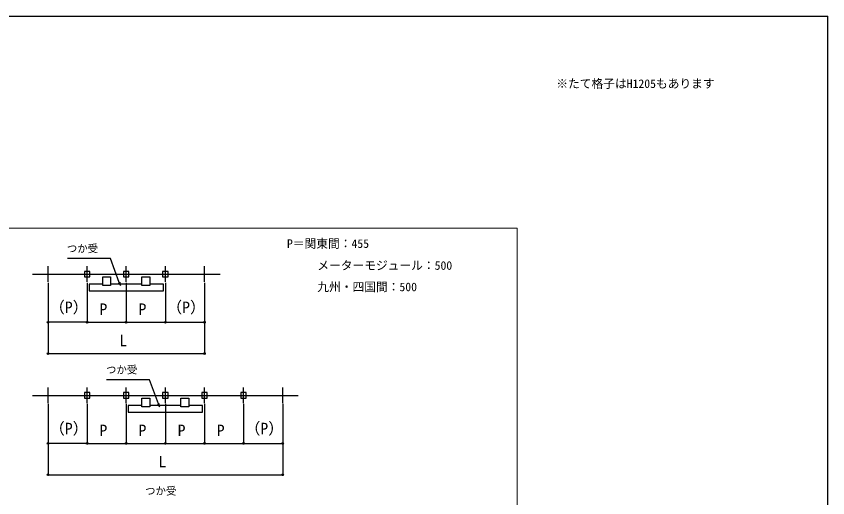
# Model space of a CAD drawing. Units: millimetres, scale not verified. Extents: x -875 to 875, y -1305 to 1298.
# Drawn here: x -162 to 875, y 630 to 1245 of the extents above; entities that cross this region are included whole.
import ezdxf
from ezdxf.enums import TextEntityAlignment as Align

# ---------------------------------------------------------------- set-up
doc = ezdxf.new("R2010")
doc.units = ezdxf.units.MM
doc.header["$LTSCALE"] = 8
doc.layers.add('0-1_TABLE1', color=7, linetype='Continuous', lineweight=18)
for name, color, linetype in [('0-2_USER1', 3, 'Continuous'), ('0-5_YKK_12', 2, 'Continuous'), ('0-7_YKK_A1', 4, 'Continuous'), ('0-8_YKK_D', 6, 'Continuous'), ('0-9_YKK_ZWAK', 7, 'Continuous')]:
    doc.layers.add(name, color=color, linetype=linetype)
doc.styles.add('ＭＳ ゴシック', font='')
doc.styles.get('ＭＳ ゴシック').set_extended_font_data('MS Gothic')

msp = doc.modelspace()

# ---------------------------------------------------------------- linework, layer by layer
at = {"layer": '0-1_TABLE1'}
msp.add_lwpolyline([(-343.633, 974.505), (477.823, 974.505), (477.823, 298.371), (-343.633, 298.371)], close=True, dxfattribs=at)
at = {"layer": '0-5_YKK_12'}
for p, q in [((-121.822, 905.511), (-121.822, 925.511)), ((-71.822, 905.511), (-71.822, 925.511)), ((-21.822, 905.511), (-21.822, 925.511)), ((28.178, 905.511), (28.178, 925.511)), ((78.178, 905.511), (78.178, 925.511)), ((-141.822, 915.511), (98.178, 915.511)), ((-121.822, 750.511), (-121.822, 770.511)), ((-71.822, 750.511), (-71.822, 770.511)), ((-21.822, 750.511), (-21.822, 770.511)), ((28.178, 750.511), (28.178, 770.511)), ((78.178, 750.511), (78.178, 770.511)), ((128.178, 750.511), (128.178, 770.511)), ((178.178, 750.511), (178.178, 770.511)), ((-141.822, 760.511), (198.178, 760.511))]:
    msp.add_line(p, q, dxfattribs=at)
at = {"layer": '0-7_YKK_A1'}
for p, q in [((-69.322, 902.511), (-69.322, 894.011)), ((-51.822, 902.511), (-69.322, 902.511)), ((-69.322, 894.011), (25.678, 894.011)), ((-1.822, 902.511), (-41.822, 902.511)), ((-1.822, 747.511), (-19.322, 747.511)), ((48.178, 747.511), (8.178, 747.511))]:
    msp.add_line(p, q, dxfattribs=at)
for points in [[(-75.322, 919.011), (-75.322, 912.011), (-68.322, 912.011), (-68.322, 919.011)], [(-25.322, 919.011), (-25.322, 912.011), (-18.322, 912.011), (-18.322, 919.011)], [(24.678, 919.011), (24.678, 912.011), (31.678, 912.011), (31.678, 919.011)], [(-51.822, 912.011), (-41.822, 912.011), (-41.822, 901.011), (-51.822, 901.011)], [(-1.822, 912.011), (8.178, 912.011), (8.178, 901.011), (-1.822, 901.011)], [(-75.322, 764.011), (-75.322, 757.011), (-68.322, 757.011), (-68.322, 764.011)], [(-25.322, 764.011), (-25.322, 757.011), (-18.322, 757.011), (-18.322, 764.011)], [(24.678, 764.011), (24.678, 757.011), (31.678, 757.011), (31.678, 764.011)], [(74.678, 764.011), (74.678, 757.011), (81.678, 757.011), (81.678, 764.011)], [(124.678, 764.011), (124.678, 757.011), (131.678, 757.011), (131.678, 764.011)], [(-1.822, 757.011), (8.178, 757.011), (8.178, 746.011), (-1.822, 746.011)], [(48.178, 757.011), (58.178, 757.011), (58.178, 746.011), (48.178, 746.011)]]:
    msp.add_lwpolyline(points, close=True, dxfattribs=at)
for points in [[(25.678, 894.011), (25.678, 902.511), (8.178, 902.511)], [(-19.322, 747.511), (-19.322, 739.011), (75.678, 739.011), (75.678, 747.511), (58.178, 747.511)]]:
    msp.add_lwpolyline(points, dxfattribs=at)
at = {"layer": '0-8_YKK_D'}
for p, q in [((-121.822, 904.511), (-121.822, 813.011)), ((-121.822, 904.511), (-121.822, 853.011)), ((-71.822, 904.511), (-71.822, 853.011)), ((-71.822, 904.511), (-71.822, 853.011)), ((-21.822, 904.511), (-21.822, 853.011)), ((-21.822, 904.511), (-21.822, 853.011)), ((28.178, 904.511), (28.178, 853.011)), ((28.178, 904.511), (28.178, 853.011)), ((78.178, 904.511), (78.178, 813.011)), ((78.178, 904.511), (78.178, 853.011)), ((-71.822, 854.011), (-121.822, 854.011)), ((-71.822, 854.011), (-21.822, 854.011)), ((-21.822, 854.011), (28.178, 854.011)), ((28.178, 854.011), (78.178, 854.011)), ((-121.822, 814.011), (78.178, 814.011)), ((-121.822, 749.511), (-121.822, 658.011)), ((-121.822, 749.511), (-121.822, 698.011)), ((-71.822, 749.511), (-71.822, 698.011)), ((-71.822, 749.511), (-71.822, 698.011)), ((-21.822, 749.511), (-21.822, 698.011)), ((-21.822, 749.511), (-21.822, 698.011)), ((28.178, 749.511), (28.178, 698.011)), ((28.178, 749.511), (28.178, 698.011)), ((78.178, 749.511), (78.178, 698.011)), ((78.178, 749.511), (78.178, 698.011)), ((128.178, 749.511), (128.178, 698.011)), ((128.178, 749.511), (128.178, 698.011)), ((178.178, 749.511), (178.178, 658.011)), ((178.178, 749.511), (178.178, 698.011)), ((-71.822, 699.011), (-121.822, 699.011)), ((-71.822, 699.011), (-21.822, 699.011)), ((-21.822, 699.011), (28.178, 699.011)), ((28.178, 699.011), (78.178, 699.011)), ((78.178, 699.011), (128.178, 699.011)), ((128.178, 699.011), (178.178, 699.011)), ((-121.822, 659.011), (178.178, 659.011))]:
    msp.add_line(p, q, dxfattribs=at)
for points in [[(-29.291, 900.842), (-30.744, 904.835), (-41.909, 935.511), (-96.882, 935.511)], [(-31.814, 904.446), (-29.291, 900.842), (-29.674, 905.225)], [(20.709, 745.842), (19.256, 749.835), (8.091, 780.511), (-46.882, 780.511)], [(18.186, 749.446), (20.709, 745.842), (20.326, 750.225)]]:
    msp.add_lwpolyline(points, dxfattribs=at)
for centre in [(-121.822, 854.011), (-71.822, 854.011), (-71.822, 854.011), (-21.822, 854.011), (-21.822, 854.011), (28.178, 854.011), (28.178, 854.011), (78.178, 854.011), (-121.822, 814.011), (78.178, 814.011), (-121.822, 699.011), (-71.822, 699.011), (-71.822, 699.011), (-21.822, 699.011), (-21.822, 699.011), (28.178, 699.011), (28.178, 699.011), (78.178, 699.011), (78.178, 699.011), (128.178, 699.011), (128.178, 699.011), (178.178, 699.011), (-121.822, 659.011), (178.178, 659.011)]:
    msp.add_circle(centre, 1.075, dxfattribs=at)
at = {"layer": '0-9_YKK_ZWAK'}
msp.add_line((-875, 1245.3), (875, 1245.3), dxfattribs=at)
msp.add_lwpolyline([(-875, -1304.7), (875, -1304.7), (875, 1245.3)], dxfattribs=at)

# ---------------------------------------------------------------- texts
at = {"layer": '0-2_USER1', "style": 'ＭＳ ゴシック'}
for s, p in [('※たて格子はH1205もあります', (527.955, 1150.26)), ('P＝関東間：455', (183.636, 945.743)), ('     メーターモジュール：500', (185, 917.76)), ('     九州・四国間：500', (185, 890.374))]:
    msp.add_text(s, height=11, dxfattribs=at).set_placement(p, align=Align.BOTTOM_LEFT)
at = {"layer": '0-8_YKK_D', "style": 'ＭＳ ゴシック'}
for s, height, p in [('つか受', 9.751, (-97.646, 940.418)), ('（P）', 14.66, (-120.288, 861.397)), ('（P）', 14.66, (29.712, 861.397)), ('P', 14.66, (-56.026, 859.011)), ('P', 14.66, (-6.026, 859.011)), ('L', 14.66, (-30.629, 819.011)), ('つか受', 9.751, (-47.646, 785.418)), ('（P）', 14.66, (-120.288, 706.397)), ('（P）', 14.66, (129.712, 706.397)), ('P', 14.66, (-56.026, 704.011)), ('P', 14.66, (-6.026, 704.011)), ('P', 14.66, (43.974, 704.011)), ('P', 14.66, (93.974, 704.011)), ('L', 14.66, (19.371, 664.011)), ('つか受', 9.751, (2.354, 630.418))]:
    msp.add_text(s, height=height, dxfattribs=at).set_placement(p, align=Align.BOTTOM_LEFT)

doc.saveas('drawing.dxf')
